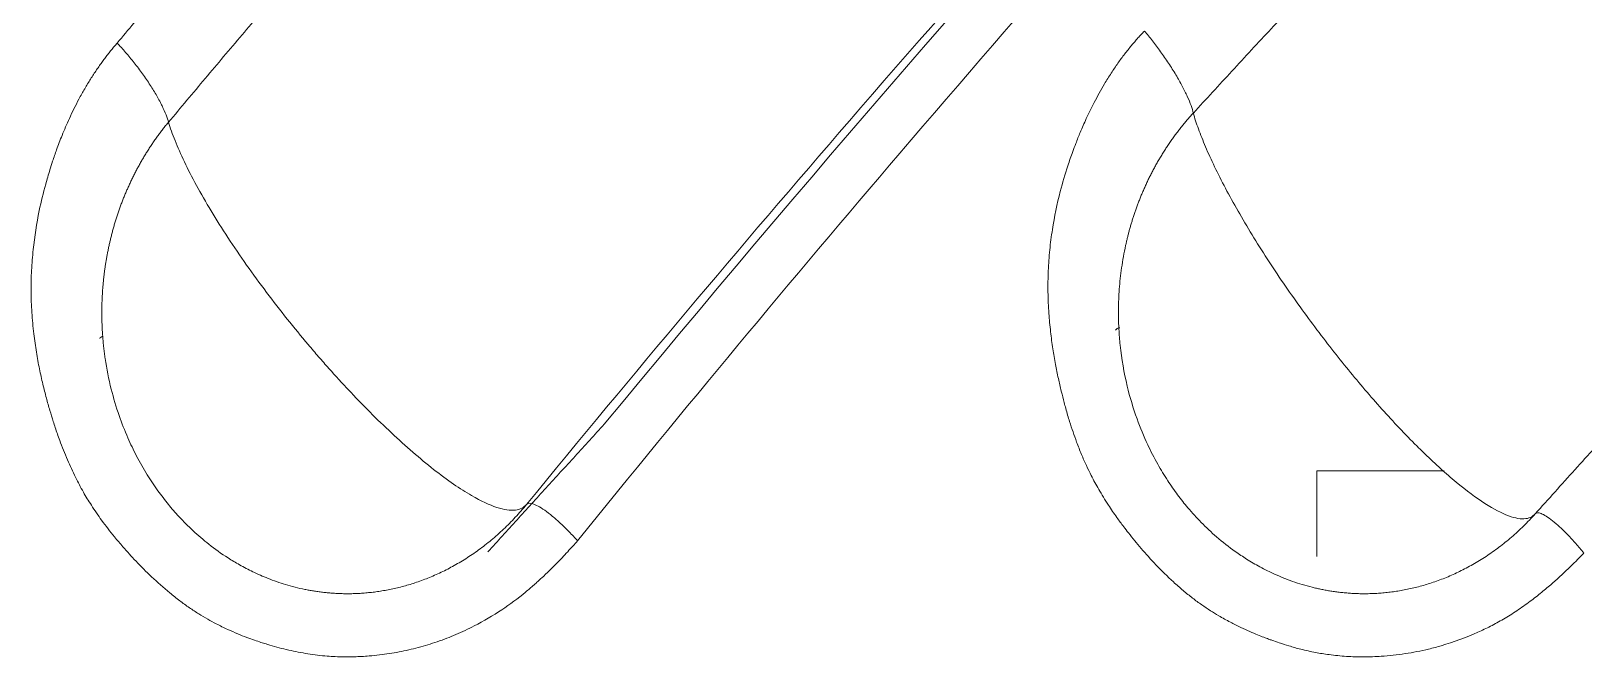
# Model space of a CAD drawing. Extents: x 6534 to 7663, y 0 to 827.
# Drawn here: x 6956.95 to 6961.638, y 643.161 to 645.051 of the extents above; entities that cross this region are included whole.
import ezdxf

# ---------------------------------------------------------------- set-up
doc = ezdxf.new("R2010")
doc.units = 0
doc.header["$LTSCALE"] = 30
doc.header["$MEASUREMENT"] = 0
doc.layers.add('1', color=7, linetype='CONTINUOUS')

msp = doc.modelspace()

# ---------------------------------------------------------------- linework, layer by layer
at = {"layer": '1', "color": 7, "linetype": 'Continuous', "lineweight": 18}
msp.add_line((6960.8314, 643.7231), (6960.8314, 643.4646), dxfattribs=at)
at = {"layer": '1', "color": 7, "linetype": 'Continuous', "lineweight": 13}
msp.add_line((6960.8316, 643.7232), (6961.2159, 643.7232), dxfattribs=at)
at = {"layer": '1', "color": 7, "linetype": 'Continuous', "lineweight": 18}
for points, knots in [([(6957.2102, 645.0143), (6957.227, 645.0345), (6957.2606, 645.0749), (6957.3111, 645.1355), (6957.3618, 645.1961), (6957.4126, 645.2567), (6957.4636, 645.3173), (6957.5148, 645.378), (6957.5662, 645.4386), (6957.6177, 645.4993), (6957.6694, 645.5599), (6957.7213, 645.6206), (6957.7733, 645.6813), (6957.8256, 645.742), (6957.8779, 645.8027), (6957.9305, 645.8634), (6957.9832, 645.9241), (6958.0361, 645.9848), (6958.0891, 646.0455), (6958.1424, 646.1062), (6958.1957, 646.1669), (6958.2493, 646.2276), (6958.303, 646.2883), (6958.3569, 646.349), (6958.411, 646.4097), (6958.4652, 646.4704), (6958.5196, 646.5311), (6958.5742, 646.5918), (6958.6289, 646.6524), (6958.6839, 646.7131), (6958.7389, 646.7738), (6958.7942, 646.8344), (6958.8496, 646.895), (6958.9052, 646.9557), (6958.9609, 647.0163), (6959.0169, 647.0768), (6959.0729, 647.1374), (6959.1292, 647.198), (6959.1856, 647.2585), (6959.2422, 647.319), (6959.299, 647.3795), (6959.3559, 647.44), (6959.413, 647.5004), (6959.4703, 647.5609), (6959.5278, 647.6213), (6959.5854, 647.6817), (6959.6432, 647.742), (6959.8796, 647.9881), (6960.3053, 648.4229), (6960.9329, 649.0418), (6961.5913, 649.668), (6962.24, 650.2619), (6962.881, 650.8276), (6963.5166, 651.369), (6964.1909, 651.922), (6964.8266, 652.4224), (6965.4421, 652.8887), (6966.0556, 653.3373), (6966.7636, 653.8338), (6967.4157, 654.2684), (6967.9692, 654.6215), (6968.3816, 654.8766), (6968.7613, 655.1045), (6969.1081, 655.3069), (6969.4222, 655.4853), (6969.7035, 655.6412), (6969.9521, 655.7759), (6970.2454, 655.9317), (6970.5899, 656.1098), (6970.9918, 656.3097), (6971.3799, 656.4956), (6971.7544, 656.668), (6972.1152, 656.8276), (6972.4623, 656.975), (6972.9195, 657.1615), (6973.4808, 657.3759), (6974.1392, 657.6041), (6974.7673, 657.7997), (6975.2172, 657.9242), (6975.5004, 657.9966), (6975.6274, 658.0281), (6975.7536, 658.0584), (6975.8787, 658.0875), (6976.003, 658.1155), (6976.1263, 658.1423), (6976.2487, 658.1679), (6976.3701, 658.1924), (6976.4906, 658.2158), (6976.6102, 658.238), (6976.7289, 658.2592), (6976.8466, 658.2793), (6976.9634, 658.2983), (6977.0792, 658.3162), (6977.1941, 658.333), (6977.3081, 658.3489), (6977.4212, 658.3637), (6977.5333, 658.3774), (6977.6445, 658.3902), (6977.7548, 658.402), (6977.8278, 658.409), (6977.8642, 658.4126)], [0, 0, 0, 0, 0.002611, 0.005228, 0.007851, 0.01048, 0.013114, 0.015754, 0.018399, 0.02105, 0.023707, 0.02637, 0.029038, 0.031712, 0.034392, 0.037077, 0.039768, 0.042465, 0.045168, 0.047876, 0.05059, 0.05331, 0.056035, 0.058766, 0.061503, 0.064246, 0.066994, 0.069748, 0.072508, 0.075274, 0.078045, 0.080822, 0.083605, 0.086393, 0.089188, 0.091988, 0.094793, 0.097605, 0.100422, 0.103245, 0.106074, 0.108909, 0.111749, 0.114595, 0.117447, 0.120304, 0.123168, 0.126037, 0.155424, 0.186086, 0.218025, 0.251243, 0.279842, 0.310155, 0.342184, 0.375928, 0.400422, 0.429321, 0.462624, 0.500332, 0.521247, 0.540629, 0.558475, 0.574787, 0.589565, 0.602808, 0.614516, 0.62469, 0.644313, 0.663326, 0.68173, 0.699523, 0.716706, 0.733279, 0.749242, 0.782364, 0.814238, 0.844865, 0.874245, 0.88057, 0.886861, 0.893119, 0.899343, 0.905533, 0.91169, 0.917812, 0.923901, 0.929957, 0.935978, 0.941966, 0.947921, 0.953841, 0.959728, 0.965582, 0.971402, 0.977189, 0.982942, 0.988661, 0.994347, 1, 1, 1, 1]), ([(6979.2507, 658.2355), (6978.9202, 658.1723), (6978.2098, 658.0118), (6977.063, 657.6744), (6975.7649, 657.202), (6974.304, 656.5659), (6972.6529, 655.7239), (6970.7992, 654.6321), (6968.8178, 653.2968), (6966.8535, 651.8018), (6965.0462, 650.2759), (6963.4382, 648.7938), (6962.0111, 647.3743), (6960.7382, 646.0181), (6959.6155, 644.7436), (6958.9211, 643.909), (6958.6001, 643.5121)], [0, 0, 0, 0, 0.050726, 0.108024, 0.171323, 0.241594, 0.319907, 0.408153, 0.505311, 0.600582, 0.686578, 0.76283, 0.831712, 0.894071, 0.950513, 1, 1, 1, 1]), ([(6958.4457, 643.6214), (6958.7676, 644.0146), (6959.4636, 644.8411), (6960.5888, 646.1016), (6961.8642, 647.441), (6963.2936, 648.8406), (6964.9035, 650.2998), (6966.7123, 651.7993), (6968.6772, 653.2651), (6970.0858, 654.1946), (6970.8201, 654.6442), (6970.8705, 654.6749)], [0, 0, 0, 0, 0.082614, 0.17684, 0.280942, 0.395934, 0.52323, 0.666792, 0.825838, 0.988034, 1, 1, 1, 1]), ([(6961.4908, 643.593), (6961.5108, 643.6153), (6961.5508, 643.6599), (6961.611, 643.7266), (6961.6712, 643.7932), (6961.7315, 643.8597), (6961.7918, 643.9262), (6961.8522, 643.9925), (6961.9126, 644.0587), (6961.9731, 644.1249), (6962.0337, 644.1909), (6962.0943, 644.2568), (6962.1549, 644.3227), (6962.2156, 644.3884), (6962.2764, 644.454), (6962.3372, 644.5196), (6962.3981, 644.585), (6962.459, 644.6503), (6962.52, 644.7155), (6962.581, 644.7807), (6962.642, 644.8457), (6962.7032, 644.9106), (6962.7643, 644.9754), (6962.8256, 645.0402), (6962.8868, 645.1048), (6962.9482, 645.1693), (6963.0095, 645.2337), (6963.0709, 645.298), (6963.1324, 645.3622), (6963.1939, 645.4263), (6963.2555, 645.4903), (6963.3171, 645.5542), (6963.3787, 645.618), (6963.4404, 645.6816), (6963.5022, 645.7452), (6963.564, 645.8087), (6963.6258, 645.872), (6963.6877, 645.9353), (6963.7496, 645.9984), (6963.8116, 646.0615), (6963.8736, 646.1244), (6963.9357, 646.1872), (6963.9978, 646.2499), (6964.0599, 646.3126), (6964.1221, 646.3751), (6964.1843, 646.4375), (6964.2466, 646.4997), (6964.3089, 646.5619), (6964.3713, 646.624), (6964.4337, 646.6859), (6964.4961, 646.7478), (6964.5586, 646.8095), (6964.6211, 646.8712), (6964.6837, 646.9327), (6964.7462, 646.9941), (6964.8089, 647.0554), (6964.8715, 647.1166), (6964.9343, 647.1776), (6964.997, 647.2386), (6965.0598, 647.2994), (6965.1226, 647.3602), (6965.1854, 647.4208), (6965.2483, 647.4813), (6965.3113, 647.5417), (6965.3742, 647.602), (6965.4372, 647.6622), (6965.5002, 647.7222), (6965.5633, 647.7822), (6965.6264, 647.842), (6965.6895, 647.9017), (6965.7527, 647.9613), (6965.8159, 648.0208), (6965.8791, 648.0802), (6965.9424, 648.1394), (6966.0057, 648.1985), (6966.069, 648.2576), (6966.1324, 648.3165), (6966.1957, 648.3752), (6966.2592, 648.4339), (6966.3226, 648.4925), (6966.3861, 648.5509), (6966.4496, 648.6092), (6966.5131, 648.6674), (6966.5767, 648.7255), (6966.6403, 648.7834), (6966.7039, 648.8412), (6966.7676, 648.899), (6966.8313, 648.9565), (6966.895, 649.014), (6966.9587, 649.0714), (6967.0225, 649.1286), (6967.0863, 649.1857), (6967.1501, 649.2427), (6967.2139, 649.2995), (6967.2778, 649.3563), (6967.3417, 649.4129), (6967.4056, 649.4694), (6967.4696, 649.5257), (6967.5335, 649.582), (6967.5975, 649.6381), (6967.6615, 649.6941), (6967.7256, 649.7499), (6967.7896, 649.8056), (6967.8537, 649.8613), (6967.9178, 649.9167), (6967.982, 649.9721), (6968.0461, 650.0273), (6968.1103, 650.0824), (6968.1745, 650.1374), (6968.2387, 650.1922), (6968.303, 650.2469), (6968.3672, 650.3015), (6968.4315, 650.356), (6968.4958, 650.4103), (6968.5601, 650.4645), (6968.6245, 650.5185), (6968.6888, 650.5725), (6968.7532, 650.6263), (6968.8176, 650.6799), (6968.882, 650.7335), (6968.9464, 650.7869), (6969.0109, 650.8401), (6969.0754, 650.8933), (6969.1398, 650.9463), (6969.2043, 650.9992), (6969.2688, 651.0519), (6969.3334, 651.1045), (6969.3979, 651.1569), (6969.4625, 651.2093), (6969.527, 651.2615), (6969.5916, 651.3135), (6969.6562, 651.3654), (6969.7209, 651.4172), (6969.7855, 651.4689), (6969.8501, 651.5204), (6969.9148, 651.5717), (6969.9794, 651.623), (6970.0441, 651.6741), (6970.1088, 651.725), (6970.1735, 651.7758), (6970.2382, 651.8265), (6970.303, 651.877), (6970.3677, 651.9274), (6970.4324, 651.9777), (6970.4972, 652.0278), (6970.562, 652.0777), (6970.6267, 652.1275), (6970.6915, 652.1772), (6970.7563, 652.2267), (6970.8211, 652.2761), (6970.8859, 652.3254), (6970.9507, 652.3745), (6971.0155, 652.4234), (6971.0803, 652.4722), (6971.1452, 652.5209), (6971.21, 652.5694), (6971.2748, 652.6177), (6971.3397, 652.6659), (6971.4045, 652.714), (6971.4694, 652.7619), (6971.5342, 652.8096), (6971.5991, 652.8572), (6971.7897, 652.9967), (6972.0138, 653.1585), (6972.2159, 653.3022), (6972.2709, 653.3411)], [0, 0, 0, 0, 0.005759, 0.011519, 0.017279, 0.023041, 0.028804, 0.034567, 0.040332, 0.046098, 0.051864, 0.057632, 0.063401, 0.06917, 0.074941, 0.080713, 0.086486, 0.09226, 0.098035, 0.103812, 0.109589, 0.115367, 0.121147, 0.126928, 0.13271, 0.138492, 0.144277, 0.150062, 0.155848, 0.161636, 0.167425, 0.173215, 0.179006, 0.184798, 0.190592, 0.196386, 0.202182, 0.207979, 0.213778, 0.219577, 0.225378, 0.23118, 0.236984, 0.242788, 0.248594, 0.254401, 0.260209, 0.266019, 0.27183, 0.277642, 0.283455, 0.28927, 0.295086, 0.300903, 0.306722, 0.312542, 0.318363, 0.324185, 0.330009, 0.335834, 0.34166, 0.347488, 0.353317, 0.359147, 0.364979, 0.370812, 0.376646, 0.382482, 0.388319, 0.394157, 0.399997, 0.405838, 0.41168, 0.417524, 0.423369, 0.429215, 0.435063, 0.440912, 0.446763, 0.452615, 0.458468, 0.464323, 0.470179, 0.476037, 0.481896, 0.487757, 0.493619, 0.499482, 0.505347, 0.511214, 0.517082, 0.522951, 0.528822, 0.534694, 0.540568, 0.546443, 0.55232, 0.558199, 0.564079, 0.56996, 0.575843, 0.581728, 0.587614, 0.593502, 0.599391, 0.605282, 0.611174, 0.617068, 0.622964, 0.628861, 0.63476, 0.64066, 0.646562, 0.652466, 0.658371, 0.664278, 0.670186, 0.676096, 0.682008, 0.687922, 0.693837, 0.699754, 0.705672, 0.711592, 0.717514, 0.723438, 0.729363, 0.73529, 0.741219, 0.747149, 0.753081, 0.759015, 0.764951, 0.770888, 0.776827, 0.782768, 0.788711, 0.794655, 0.800602, 0.80655, 0.812499, 0.818451, 0.824404, 0.83036, 0.836317, 0.842275, 0.848236, 0.854199, 0.860163, 0.866129, 0.872097, 0.878067, 0.884038, 0.890012, 0.895987, 0.901964, 0.907943, 0.913924, 0.919907, 0.925892, 0.931879, 0.937867, 0.943858, 0.984702, 1, 1, 1, 1]), ([(6958.6806, 643.864), (6959.8912, 645.3299), (6962.6711, 648.3868), (6965.6972, 650.9503), (6967.4091, 652.209), (6967.4761, 652.258)], [0, 0, 0, 0, 0.433697, 0.977842, 1, 1, 1, 1]), ([(6960.3113, 645.0506), (6960.3081, 645.0472), (6960.3015, 645.0404), (6960.2917, 645.0297), (6960.2818, 645.0184), (6960.2718, 645.0066), (6960.2618, 644.9943), (6960.2516, 644.9813), (6960.2414, 644.9678), (6960.2312, 644.9537), (6960.221, 644.939), (6960.2108, 644.9237), (6960.2007, 644.9077), (6960.183, 644.8786), (6960.1606, 644.8383), (6960.1366, 644.7892), (6960.1185, 644.7477), (6960.1052, 644.7144), (6960.0928, 644.6809), (6960.0759, 644.633), (6960.0531, 644.5552), (6960.0353, 644.47), (6960.0249, 644.3897), (6960.0204, 644.3267), (6960.0195, 644.2628), (6960.0222, 644.2013), (6960.0276, 644.1441), (6960.0344, 644.0928), (6960.0424, 644.0459), (6960.051, 644.0032), (6960.0599, 643.9648), (6960.0676, 643.9348), (6960.0758, 643.9041), (6960.0875, 643.8641), (6960.1034, 643.8177), (6960.1207, 643.7735), (6960.1355, 643.7399), (6960.1526, 643.7046), (6960.1742, 643.6647), (6960.2003, 643.6225), (6960.2259, 643.5851), (6960.2464, 643.5572), (6960.2705, 643.5261), (6960.3023, 643.4872), (6960.3472, 643.4375), (6960.39, 643.3953), (6960.4273, 643.3623), (6960.4559, 643.3393), (6960.4834, 643.319), (6960.5097, 643.3013), (6960.5386, 643.2837), (6960.5692, 643.2667), (6960.6008, 643.2509), (6960.6282, 643.2383), (6960.6514, 643.2285), (6960.6703, 643.2211), (6960.6846, 643.2158), (6960.7001, 643.2102), (6960.7205, 643.2031), (6960.7495, 643.1939), (6960.786, 643.1838), (6960.8264, 643.1747), (6960.8724, 643.1673), (6960.9211, 643.1625), (6960.9738, 643.1608), (6961.033, 643.1631), (6961.0984, 643.1705), (6961.1589, 643.182), (6961.2329, 643.2018), (6961.2955, 643.2248), (6961.3569, 643.2541), (6961.396, 643.2757), (6961.4362, 643.3008), (6961.4746, 643.328), (6961.51, 643.3558), (6961.5412, 643.3821), (6961.5694, 643.4074), (6961.5947, 643.4314), (6961.6174, 643.4538), (6961.6315, 643.4683), (6961.6382, 643.4751)], [0, 0, 0, 0, 0.004378, 0.00891, 0.013599, 0.018444, 0.023447, 0.028609, 0.033929, 0.03941, 0.045051, 0.050853, 0.056816, 0.062942, 0.083163, 0.100509, 0.114909, 0.126311, 0.134677, 0.148987, 0.174713, 0.212082, 0.231911, 0.252009, 0.272342, 0.292874, 0.310584, 0.326964, 0.34202, 0.355761, 0.368198, 0.379344, 0.385059, 0.398192, 0.418661, 0.431262, 0.442758, 0.453156, 0.467908, 0.485245, 0.499374, 0.510048, 0.517334, 0.535916, 0.556558, 0.579194, 0.591166, 0.602355, 0.612773, 0.622435, 0.631354, 0.643616, 0.654299, 0.663434, 0.671048, 0.677159, 0.681783, 0.684929, 0.692095, 0.701291, 0.712502, 0.726326, 0.73869, 0.754554, 0.770389, 0.786218, 0.807946, 0.829777, 0.841682, 0.877255, 0.889952, 0.903488, 0.917886, 0.933171, 0.946546, 0.95905, 0.970667, 0.981375, 0.991158, 1, 1, 1, 1]), ([(6957.2102, 645.0143), (6957.2073, 645.0109), (6957.2013, 645.0041), (6957.1925, 644.9935), (6957.1836, 644.9824), (6957.1747, 644.9708), (6957.1657, 644.9588), (6957.1567, 644.9463), (6957.1477, 644.9333), (6957.1387, 644.9198), (6957.1297, 644.9058), (6957.1207, 644.8913), (6957.1119, 644.8763), (6957.103, 644.8607), (6957.087, 644.8311), (6957.0665, 644.7896), (6957.0445, 644.7386), (6957.0281, 644.6954), (6957.0162, 644.6607), (6957.0052, 644.626), (6956.9905, 644.5767), (6956.9712, 644.4968), (6956.9575, 644.4098), (6956.951, 644.3282), (6956.9497, 644.2647), (6956.9519, 644.2006), (6956.9576, 644.1394), (6956.9657, 644.0827), (6956.975, 644.032), (6956.9852, 643.9859), (6956.9958, 643.9441), (6957.0064, 643.9067), (6957.0155, 643.8771), (6957.0252, 643.8469), (6957.0387, 643.8081), (6957.0587, 643.7578), (6957.0827, 643.7058), (6957.107, 643.6601), (6957.1333, 643.6168), (6957.1645, 643.5713), (6957.1967, 643.5298), (6957.2315, 643.4888), (6957.2682, 643.4482), (6957.3151, 643.4014), (6957.3595, 643.3619), (6957.3981, 643.3312), (6957.4273, 643.3102), (6957.4555, 643.2916), (6957.4826, 643.2754), (6957.5118, 643.2597), (6957.5422, 643.245), (6957.573, 643.2315), (6957.6001, 643.2207), (6957.6234, 643.2122), (6957.6428, 643.2057), (6957.6581, 643.2009), (6957.6764, 643.1953), (6957.6992, 643.1889), (6957.7279, 643.1819), (6957.7567, 643.1758), (6957.7857, 643.1707), (6957.8149, 643.1667), (6957.8424, 643.1637), (6957.8794, 643.1616), (6957.9217, 643.1613), (6957.9663, 643.1638), (6958.0115, 643.1682), (6958.0613, 643.1759), (6958.1195, 643.1892), (6958.1769, 643.2068), (6958.2333, 643.2286), (6958.2991, 643.2594), (6958.3703, 643.3011), (6958.429, 643.3449), (6958.4682, 643.3785), (6958.492, 643.3999), (6958.5139, 643.4208), (6958.5341, 643.4409), (6958.5527, 643.4602), (6958.5698, 643.4785), (6958.5854, 643.4956), (6958.5953, 643.5067), (6958.6001, 643.5121)], [0, 0, 0, 0, 0.004196, 0.008522, 0.012978, 0.017565, 0.022283, 0.027134, 0.032118, 0.037234, 0.042484, 0.047868, 0.053386, 0.059038, 0.064825, 0.085383, 0.103044, 0.11774, 0.129423, 0.138059, 0.152477, 0.178563, 0.216507, 0.236495, 0.256687, 0.27705, 0.297546, 0.315174, 0.331441, 0.346355, 0.359929, 0.372177, 0.383114, 0.389124, 0.402051, 0.421808, 0.440023, 0.455706, 0.470235, 0.487253, 0.506965, 0.51887, 0.537057, 0.557445, 0.579964, 0.591629, 0.602595, 0.612873, 0.622476, 0.631417, 0.642986, 0.653168, 0.66199, 0.669472, 0.67563, 0.680475, 0.684016, 0.69295, 0.701855, 0.710735, 0.719593, 0.728434, 0.737261, 0.744603, 0.761858, 0.775361, 0.784929, 0.802814, 0.820787, 0.838877, 0.85711, 0.875511, 0.904834, 0.932147, 0.942455, 0.952258, 0.961548, 0.970315, 0.978552, 0.986249, 0.993401, 1, 1, 1, 1]), ([(6960.2343, 644.1506), (6960.2352, 644.1345), (6960.2397, 644.077), (6960.2554, 643.9857), (6960.2854, 643.8855), (6960.3176, 643.8073), (6960.3495, 643.7453), (6960.38, 643.6948), (6960.4106, 643.651), (6960.4442, 643.6088), (6960.483, 643.566), (6960.5305, 643.5214), (6960.5769, 643.485), (6960.621, 643.4555), (6960.6609, 643.4322), (6960.707, 643.4093), (6960.7597, 643.3881), (6960.8019, 643.3754), (6960.8305, 643.3686), (6960.8434, 643.3658), (6960.8568, 643.3631), (6960.8706, 643.3607), (6960.8848, 643.3585), (6960.8994, 643.3566), (6960.9145, 643.355), (6960.9299, 643.3538), (6960.9458, 643.3528), (6960.9621, 643.3523), (6960.9788, 643.3522), (6960.9958, 643.3525), (6961.0132, 643.3533), (6961.031, 643.3546), (6961.0491, 643.3565), (6961.0675, 643.3589), (6961.0862, 643.3619), (6961.1052, 643.3655), (6961.1244, 643.3697), (6961.1438, 643.3747), (6961.1634, 643.3803), (6961.1832, 643.3866), (6961.2031, 643.3937), (6961.223, 643.4015), (6961.2431, 643.4101), (6961.2631, 643.4195), (6961.2832, 643.4296), (6961.3032, 643.4406), (6961.323, 643.4523), (6961.3428, 643.4649), (6961.3623, 643.4782), (6961.3817, 643.4924), (6961.4008, 643.5073), (6961.4195, 643.523), (6961.438, 643.5394), (6961.456, 643.5566), (6961.4737, 643.5744), (6961.4851, 643.5868), (6961.4908, 643.593)], [0, 0, 0, 0, 0.028004, 0.100081, 0.159798, 0.207874, 0.245495, 0.278571, 0.308244, 0.336237, 0.369866, 0.405546, 0.445562, 0.468387, 0.493969, 0.522405, 0.553748, 0.588018, 0.595082, 0.602354, 0.609833, 0.617522, 0.625419, 0.633524, 0.641839, 0.650363, 0.659096, 0.668038, 0.67719, 0.686551, 0.696121, 0.7059, 0.715888, 0.726085, 0.73649, 0.747104, 0.757925, 0.768954, 0.780188, 0.791626, 0.803266, 0.815109, 0.827151, 0.83939, 0.851824, 0.864447, 0.877256, 0.890248, 0.903418, 0.91676, 0.930266, 0.943928, 0.957741, 0.971697, 0.985786, 1, 1, 1, 1]), ([(6957.1667, 644.1245), (6957.1668, 644.1232), (6957.1671, 644.1189), (6957.1678, 644.1118), (6957.1686, 644.1032), (6957.1695, 644.0948), (6957.1705, 644.0864), (6957.1715, 644.0783), (6957.1726, 644.0702), (6957.1778, 644.0338), (6957.1899, 643.973), (6957.2138, 643.8931), (6957.2402, 643.8259), (6957.2686, 643.7664), (6957.2991, 643.7129), (6957.3315, 643.6643), (6957.3636, 643.6223), (6957.3987, 643.5819), (6957.4391, 643.5412), (6957.4882, 643.4991), (6957.5357, 643.4653), (6957.5805, 643.4384), (6957.6207, 643.4173), (6957.6669, 643.3971), (6957.7193, 643.3788), (6957.7612, 643.3682), (6957.7896, 643.3627), (6957.8027, 643.3605), (6957.8162, 643.3584), (6957.8301, 643.3566), (6957.8444, 643.3551), (6957.8592, 643.3539), (6957.8743, 643.3529), (6957.8899, 643.3524), (6957.9059, 643.3522), (6957.9223, 643.3524), (6957.9391, 643.353), (6957.9562, 643.3542), (6957.9737, 643.3558), (6957.9915, 643.3579), (6958.0097, 643.3606), (6958.0281, 643.3639), (6958.0468, 643.3678), (6958.0658, 643.3724), (6958.085, 643.3776), (6958.1044, 643.3835), (6958.1239, 643.3901), (6958.1436, 643.3975), (6958.1634, 643.4056), (6958.1832, 643.4145), (6958.2031, 643.4241), (6958.223, 643.4346), (6958.2428, 643.4458), (6958.2625, 643.4579), (6958.2821, 643.4707), (6958.3015, 643.4844), (6958.3207, 643.4989), (6958.3397, 643.5141), (6958.3583, 643.5302), (6958.3767, 643.547), (6958.3946, 643.5645), (6958.4121, 643.5828), (6958.4292, 643.6017), (6958.4402, 643.6148), (6958.4457, 643.6214)], [0, 0, 0, 0, 0.002307, 0.007372, 0.012359, 0.017268, 0.022099, 0.026852, 0.031526, 0.036122, 0.090367, 0.13782, 0.178705, 0.213426, 0.250303, 0.282768, 0.311933, 0.339416, 0.37258, 0.407684, 0.446991, 0.469271, 0.49418, 0.521818, 0.552245, 0.585499, 0.592522, 0.599756, 0.607201, 0.614859, 0.62273, 0.630814, 0.639111, 0.647623, 0.656348, 0.665289, 0.674445, 0.683816, 0.693403, 0.703206, 0.713225, 0.723459, 0.73391, 0.744577, 0.755459, 0.766556, 0.777866, 0.789389, 0.801122, 0.813065, 0.825215, 0.83757, 0.850126, 0.862879, 0.875825, 0.888959, 0.902277, 0.915771, 0.929435, 0.943259, 0.957237, 0.971359, 0.985618, 1, 1, 1, 1]), ([(6961.4908, 643.593), (6961.4829, 643.5841), (6961.4605, 643.5738), (6961.4059, 643.5855), (6961.3316, 643.6266), (6961.2429, 643.6948), (6961.1779, 643.7545), (6961.1455, 643.7863)], [0, 0, 0, 0, 0.200734, 0.401898, 0.603062, 0.804226, 1, 1, 1, 1])]:
    msp.add_open_spline(points, degree=3, knots=knots, dxfattribs=at)
at = {"layer": '1', "color": 7, "linetype": 'Continuous', "lineweight": 13}
for points, knots in [([(6978.0182, 658.1923), (6977.9999, 658.1903), (6977.9619, 658.1863), (6977.9028, 658.1797), (6977.8395, 658.1724), (6977.7721, 658.1643), (6977.7005, 658.1553), (6977.6246, 658.1454), (6977.5446, 658.1346), (6977.4603, 658.1226), (6977.3718, 658.1096), (6977.279, 658.0953), (6977.1819, 658.0797), (6977.0804, 658.0628), (6976.9747, 658.0444), (6976.8646, 658.0245), (6976.7501, 658.003), (6976.6312, 657.9797), (6976.5079, 657.9547), (6976.3801, 657.9277), (6976.2479, 657.8987), (6976.1112, 657.8676), (6975.9701, 657.8342), (6975.8243, 657.7986), (6975.6741, 657.7605), (6975.2651, 657.6531), (6974.6585, 657.4751), (6973.916, 657.2232), (6973.3654, 657.018), (6972.8004, 656.7943), (6972.1594, 656.5223), (6971.38, 656.162), (6970.6129, 655.7794), (6969.8589, 655.3767), (6969.1186, 654.956), (6968.3928, 654.5194), (6967.4729, 653.9365), (6966.3537, 653.1765), (6965.3768, 652.4541), (6964.7052, 651.9327), (6964.2975, 651.6096), (6963.7729, 651.1824), (6963.1323, 650.6429), (6962.419, 650.0179), (6961.6948, 649.3561), (6961.0198, 648.7142), (6960.4118, 648.1149), (6959.9916, 647.687), (6959.7353, 647.4211), (6959.6206, 647.3013), (6959.506, 647.1809), (6959.3917, 647.0599), (6959.2775, 646.9382), (6959.1634, 646.816), (6959.0496, 646.6931), (6958.9359, 646.5696), (6958.8224, 646.4455), (6958.7091, 646.3208), (6958.596, 646.1954), (6958.4831, 646.0694), (6958.3704, 645.9428), (6958.2578, 645.8156), (6958.1455, 645.6878), (6958.0334, 645.5593), (6957.9215, 645.4302), (6957.8097, 645.3005), (6957.6982, 645.1702), (6957.587, 645.0392), (6957.4759, 644.9077), (6957.4021, 644.8195), (6957.3651, 644.7754)], [0, 0, 0, 0, 0.002842, 0.005894, 0.009156, 0.012628, 0.01631, 0.020202, 0.024303, 0.028613, 0.033133, 0.037862, 0.0428, 0.047948, 0.053304, 0.05887, 0.064644, 0.070628, 0.07682, 0.083221, 0.08983, 0.096648, 0.103675, 0.11091, 0.118354, 0.126006, 0.171549, 0.207585, 0.234131, 0.251196, 0.288995, 0.326046, 0.362357, 0.397935, 0.432783, 0.466906, 0.500307, 0.562445, 0.624695, 0.638414, 0.657717, 0.682618, 0.713133, 0.749289, 0.78508, 0.817854, 0.847598, 0.874301, 0.87999, 0.88568, 0.891373, 0.897068, 0.902766, 0.908465, 0.914166, 0.91987, 0.925576, 0.931285, 0.936996, 0.942709, 0.948426, 0.954144, 0.959866, 0.96559, 0.971318, 0.977048, 0.982781, 0.988517, 0.994257, 1, 1, 1, 1]), ([(6978.0184, 657.5553), (6978.0006, 657.5494), (6977.9648, 657.5376), (6977.9111, 657.5197), (6977.8572, 657.5015), (6977.803, 657.483), (6977.7487, 657.4643), (6977.6942, 657.4454), (6977.6395, 657.4262), (6977.5846, 657.4067), (6977.5295, 657.3871), (6977.4742, 657.3671), (6977.4187, 657.3469), (6977.363, 657.3265), (6977.3071, 657.3058), (6977.2511, 657.2849), (6977.1948, 657.2637), (6977.1383, 657.2423), (6977.0817, 657.2205), (6977.0248, 657.1986), (6976.9678, 657.1764), (6976.9105, 657.1539), (6976.8531, 657.1312), (6976.7955, 657.1082), (6976.7377, 657.0849), (6976.6796, 657.0614), (6976.6214, 657.0376), (6976.563, 657.0136), (6976.5044, 656.9893), (6976.4456, 656.9647), (6976.3866, 656.9398), (6976.3275, 656.9147), (6976.2681, 656.8893), (6976.2085, 656.8637), (6976.1488, 656.8378), (6976.0888, 656.8116), (6976.0287, 656.7851), (6975.9683, 656.7584), (6975.9078, 656.7314), (6975.8471, 656.7041), (6975.7862, 656.6766), (6975.7251, 656.6487), (6975.6638, 656.6206), (6975.6023, 656.5922), (6975.5406, 656.5636), (6975.4787, 656.5346), (6975.4166, 656.5054), (6975.3544, 656.4759), (6975.2919, 656.4461), (6975.2293, 656.4161), (6975.1664, 656.3857), (6975.1034, 656.3551), (6975.0402, 656.3242), (6974.9768, 656.293), (6974.9132, 656.2615), (6974.8494, 656.2297), (6974.7855, 656.1976), (6974.7213, 656.1653), (6974.657, 656.1327), (6974.5924, 656.0997), (6974.5277, 656.0665), (6974.4628, 656.033), (6974.3977, 655.9992), (6974.3324, 655.9651), (6974.2669, 655.9307), (6974.2013, 655.896), (6974.1354, 655.8611), (6974.0694, 655.8258), (6974.0032, 655.7902), (6973.9368, 655.7544), (6973.8702, 655.7182), (6973.8034, 655.6818), (6973.7365, 655.645), (6973.6693, 655.608), (6973.602, 655.5706), (6973.5345, 655.533), (6973.4668, 655.495), (6973.399, 655.4568), (6973.3309, 655.4182), (6973.2627, 655.3793), (6973.1943, 655.3402), (6973.1257, 655.3007), (6973.0569, 655.2609), (6972.9879, 655.2208), (6972.9188, 655.1804), (6972.8495, 655.1397), (6972.78, 655.0987), (6972.7103, 655.0574), (6972.6404, 655.0158), (6972.5704, 654.9738), (6972.5001, 654.9316), (6972.4297, 654.889), (6972.3592, 654.8461), (6972.2884, 654.8029), (6972.2175, 654.7593), (6972.1464, 654.7155), (6972.0751, 654.6713), (6972.0036, 654.6268), (6971.9319, 654.582), (6971.8601, 654.5369), (6971.7881, 654.4915), (6971.7159, 654.4457), (6971.6436, 654.3996), (6971.5711, 654.3532), (6971.4984, 654.3064), (6971.4255, 654.2593), (6971.3524, 654.2119), (6971.2792, 654.1642), (6971.2058, 654.1161), (6971.1322, 654.0677), (6971.0585, 654.019), (6970.9846, 653.97), (6970.9105, 653.9206), (6970.8362, 653.8708), (6970.7618, 653.8208), (6970.6872, 653.7704), (6970.6124, 653.7197), (6970.5375, 653.6686), (6970.4624, 653.6172), (6970.3871, 653.5655), (6970.3117, 653.5134), (6970.236, 653.461), (6970.1603, 653.4082), (6970.0843, 653.3551), (6970.0082, 653.3017), (6969.9319, 653.2479), (6969.8555, 653.1938), (6969.7789, 653.1393), (6969.7021, 653.0845), (6969.6251, 653.0293), (6969.548, 652.9738), (6969.4708, 652.9179), (6969.3933, 652.8617), (6969.1557, 652.6885), (6968.7576, 652.3935), (6968.1987, 651.9674), (6967.6393, 651.529), (6967.1366, 651.124), (6966.653, 650.7258), (6966.151, 650.3041), (6965.5368, 649.775), (6965.0351, 649.3297), (6964.6831, 649.0112), (6964.5182, 648.8608), (6964.3549, 648.7109), (6964.1933, 648.5614), (6964.0333, 648.4125), (6963.875, 648.2641), (6963.7183, 648.1162), (6963.5633, 647.969), (6963.41, 647.8223), (6963.2583, 647.6763), (6963.1083, 647.531), (6962.96, 647.3863), (6962.8133, 647.2424), (6962.6684, 647.0992), (6962.5251, 646.9568), (6962.3834, 646.8152), (6962.2435, 646.6744), (6962.1052, 646.5345), (6961.9686, 646.3955), (6961.8337, 646.2573), (6961.7004, 646.1201), (6961.5688, 645.9838), (6961.4389, 645.8485), (6961.3106, 645.7142), (6961.184, 645.5809), (6961.0591, 645.4486), (6960.9359, 645.3174), (6960.8143, 645.1873), (6960.6943, 645.0583), (6960.5761, 644.9304), (6960.4978, 644.8453), (6960.459, 644.803)], [0, 0, 0, 0, 0.003279, 0.006565, 0.00986, 0.013162, 0.016472, 0.019789, 0.023115, 0.026448, 0.029789, 0.033138, 0.036494, 0.039859, 0.043231, 0.046611, 0.049999, 0.053395, 0.056799, 0.06021, 0.06363, 0.067057, 0.070492, 0.073935, 0.077386, 0.080844, 0.084311, 0.087785, 0.091267, 0.094758, 0.098256, 0.101762, 0.105276, 0.108797, 0.112327, 0.115865, 0.11941, 0.122964, 0.126525, 0.130094, 0.133671, 0.137257, 0.14085, 0.144451, 0.14806, 0.151677, 0.155301, 0.158934, 0.162575, 0.166224, 0.16988, 0.173545, 0.177217, 0.180898, 0.184586, 0.188283, 0.191987, 0.195699, 0.19942, 0.203148, 0.206884, 0.210628, 0.21438, 0.21814, 0.221908, 0.225684, 0.229468, 0.23326, 0.23706, 0.240868, 0.244683, 0.248507, 0.252339, 0.256178, 0.260026, 0.263881, 0.267745, 0.271616, 0.275496, 0.279383, 0.283278, 0.287182, 0.291093, 0.295012, 0.29894, 0.302875, 0.306818, 0.31077, 0.314729, 0.318696, 0.322672, 0.326655, 0.330647, 0.334646, 0.338654, 0.34267, 0.346693, 0.350725, 0.354765, 0.358813, 0.362869, 0.366934, 0.371006, 0.375086, 0.379175, 0.383272, 0.387377, 0.391489, 0.395611, 0.39974, 0.403877, 0.408023, 0.412177, 0.416338, 0.420508, 0.424687, 0.428873, 0.433068, 0.43727, 0.441481, 0.445701, 0.449928, 0.454164, 0.458408, 0.46266, 0.46692, 0.471188, 0.475465, 0.47975, 0.484043, 0.488345, 0.492655, 0.496973, 0.501299, 0.532404, 0.56352, 0.594651, 0.625797, 0.647486, 0.675457, 0.709723, 0.750302, 0.759636, 0.768886, 0.77805, 0.787129, 0.796122, 0.805031, 0.813855, 0.822593, 0.831246, 0.839814, 0.848296, 0.856693, 0.865005, 0.873232, 0.881373, 0.889429, 0.897399, 0.905284, 0.913083, 0.920797, 0.928425, 0.935968, 0.943425, 0.950797, 0.958083, 0.965284, 0.972398, 0.979427, 0.986371, 0.993228, 1, 1, 1, 1]), ([(6960.3113, 645.0506), (6960.3192, 645.0414), (6960.3274, 645.0315), (6960.3438, 645.0106), (6960.3521, 644.9996), (6960.3684, 644.977), (6960.3764, 644.9654), (6960.3919, 644.9419), (6960.3993, 644.9301), (6960.4132, 644.9069), (6960.4196, 644.8955), (6960.4312, 644.8736), (6960.4363, 644.8631), (6960.4497, 644.8335), (6960.4557, 644.8166), (6960.459, 644.803)], [0, 0, 0, 0, 0.125, 0.125, 0.25, 0.25, 0.375, 0.375, 0.5, 0.5, 0.625, 0.625, 0.75, 0.75, 1, 1, 1, 1]), ([(6957.2102, 645.0143), (6957.2185, 645.0055), (6957.227, 644.9961), (6957.2442, 644.9761), (6957.2529, 644.9656), (6957.27, 644.9439), (6957.2785, 644.9327), (6957.2947, 644.9102), (6957.3025, 644.8988), (6957.317, 644.8764), (6957.3237, 644.8654), (6957.3359, 644.8442), (6957.3413, 644.834), (6957.3553, 644.8053), (6957.3616, 644.7887), (6957.3651, 644.7754)], [0, 0, 0, 0, 0.125, 0.125, 0.25, 0.25, 0.375, 0.375, 0.5, 0.5, 0.625, 0.625, 0.75, 0.75, 1, 1, 1, 1]), ([(6960.4587, 644.8032), (6960.4555, 644.7996), (6960.4491, 644.7925), (6960.4397, 644.7817), (6960.4305, 644.7707), (6960.4216, 644.7596), (6960.4128, 644.7484), (6960.4043, 644.7371), (6960.396, 644.7257), (6960.388, 644.7142), (6960.3802, 644.7026), (6960.3726, 644.6909), (6960.3652, 644.6792), (6960.3581, 644.6675), (6960.3512, 644.6557), (6960.3445, 644.6438), (6960.3381, 644.632), (6960.3319, 644.6201), (6960.3259, 644.6082), (6960.3202, 644.5964), (6960.3147, 644.5845), (6960.3094, 644.5727), (6960.3043, 644.5609), (6960.2995, 644.5491), (6960.2948, 644.5374), (6960.2904, 644.5258), (6960.2862, 644.5142), (6960.2821, 644.5027), (6960.2783, 644.4912), (6960.2747, 644.4799), (6960.2713, 644.4686), (6960.268, 644.4575), (6960.265, 644.4464), (6960.2621, 644.4355), (6960.2594, 644.4246), (6960.2569, 644.4139), (6960.2503, 644.3845), (6960.2418, 644.3371), (6960.2349, 644.2728), (6960.2324, 644.2121), (6960.2332, 644.1718), (6960.2342, 644.1518), (6960.2343, 644.1506)], [0, 0, 0, 0, 0.01996, 0.039902, 0.059816, 0.079697, 0.099535, 0.119324, 0.139056, 0.158724, 0.178323, 0.197846, 0.217282, 0.236625, 0.255867, 0.274998, 0.294013, 0.312904, 0.331664, 0.350287, 0.368766, 0.387096, 0.405268, 0.423277, 0.441114, 0.458775, 0.476253, 0.493543, 0.510638, 0.527534, 0.544226, 0.56071, 0.576981, 0.593035, 0.608867, 0.624473, 0.639848, 0.737035, 0.828909, 0.914958, 0.994823, 1, 1, 1, 1]), ([(6961.14, 643.7918), (6961.105, 643.8264), (6961.0696, 643.8637), (6961.0174, 643.9215), (6961.0002, 643.9411), (6960.9666, 643.9802), (6960.9501, 643.9999), (6960.9169, 644.0402), (6960.9003, 644.0609), (6960.8664, 644.1039), (6960.8493, 644.1261), (6960.798, 644.1942), (6960.7639, 644.2417), (6960.6977, 644.3384), (6960.6658, 644.3876), (6960.6068, 644.4841), (6960.5797, 644.5314), (6960.5325, 644.6208), (6960.5122, 644.6629), (6960.4878, 644.7201), (6960.4806, 644.7383), (6960.4682, 644.7724), (6960.463, 644.7883), (6960.4587, 644.8032)], [0, 0, 0, 0, 0.125, 0.125, 0.1875, 0.1875, 0.25, 0.25, 0.3125, 0.3125, 0.375, 0.375, 0.5, 0.5, 0.625, 0.625, 0.75, 0.75, 0.875, 0.875, 0.9375, 0.9375, 1, 1, 1, 1]), ([(6957.365, 644.7755), (6957.3621, 644.772), (6957.3564, 644.7651), (6957.348, 644.7545), (6957.3398, 644.7438), (6957.3318, 644.7329), (6957.324, 644.722), (6957.3163, 644.7109), (6957.3089, 644.6997), (6957.3016, 644.6884), (6957.2945, 644.6769), (6957.2876, 644.6654), (6957.2809, 644.6538), (6957.2744, 644.6422), (6957.2681, 644.6304), (6957.262, 644.6186), (6957.2561, 644.6068), (6957.2504, 644.5949), (6957.2449, 644.5829), (6957.2396, 644.5709), (6957.2345, 644.5589), (6957.2296, 644.5468), (6957.2249, 644.5348), (6957.2203, 644.5227), (6957.216, 644.5107), (6957.2119, 644.4986), (6957.2079, 644.4865), (6957.2042, 644.4745), (6957.2006, 644.4625), (6957.1972, 644.4505), (6957.1941, 644.4386), (6957.191, 644.4267), (6957.1882, 644.4149), (6957.1855, 644.4031), (6957.183, 644.3913), (6957.1807, 644.3797), (6957.1786, 644.3681), (6957.1766, 644.3565), (6957.1747, 644.3451), (6957.1731, 644.3337), (6957.1715, 644.3225), (6957.1702, 644.3113), (6957.1689, 644.3002), (6957.1678, 644.2892), (6957.1669, 644.2783), (6957.166, 644.2676), (6957.1653, 644.2569), (6957.1648, 644.2463), (6957.1643, 644.2359), (6957.164, 644.2256), (6957.1638, 644.2154), (6957.1637, 644.2053), (6957.1637, 644.1954), (6957.1638, 644.1856), (6957.164, 644.1759), (6957.1643, 644.1663), (6957.1647, 644.1569), (6957.1651, 644.1476), (6957.1657, 644.1385), (6957.1662, 644.1308), (6957.1666, 644.1262), (6957.1667, 644.1245)], [0, 0, 0, 0, 0.019061, 0.038149, 0.057257, 0.07638, 0.095513, 0.11465, 0.133787, 0.152918, 0.172039, 0.191146, 0.210233, 0.229293, 0.24832, 0.267309, 0.286254, 0.305149, 0.323988, 0.342768, 0.361482, 0.380127, 0.398696, 0.417185, 0.435588, 0.453898, 0.472111, 0.490222, 0.508226, 0.526119, 0.543895, 0.561551, 0.579083, 0.596487, 0.613759, 0.630893, 0.647886, 0.664735, 0.681435, 0.697982, 0.714374, 0.730608, 0.746679, 0.762586, 0.778326, 0.793896, 0.809295, 0.824518, 0.839566, 0.854435, 0.869123, 0.883628, 0.89795, 0.912086, 0.926036, 0.939797, 0.953369, 0.96675, 0.97994, 0.992938, 1, 1, 1, 1]), ([(6958.2255, 643.6832), (6958.2062, 643.6965), (6958.1861, 643.7114), (6958.1449, 643.7437), (6958.1238, 643.7611), (6958.0597, 643.8166), (6958.0161, 643.8576), (6957.9627, 643.9111), (6957.9521, 643.9219), (6957.9311, 643.9436), (6957.9207, 643.9545), (6957.8898, 643.9873), (6957.8695, 644.0094), (6957.8388, 644.0439), (6957.8285, 644.0557), (6957.8077, 644.0797), (6957.7972, 644.0919), (6957.7656, 644.1293), (6957.7445, 644.155), (6957.7025, 644.2077), (6957.6816, 644.2346), (6957.6405, 644.2892), (6957.6204, 644.3168), (6957.5619, 644.3998), (6957.5255, 644.4551), (6957.4619, 644.5606), (6957.4346, 644.6107), (6957.4022, 644.6784), (6957.3928, 644.6998), (6957.3767, 644.7398), (6957.3702, 644.7584), (6957.365, 644.7755)], [0, 0, 0, 0, 0.0625, 0.0625, 0.125, 0.125, 0.25, 0.25, 0.28125, 0.28125, 0.3125, 0.3125, 0.375, 0.375, 0.40625, 0.40625, 0.4375, 0.4375, 0.5, 0.5, 0.5625, 0.5625, 0.625, 0.625, 0.75, 0.75, 0.875, 0.875, 0.9375, 0.9375, 1, 1, 1, 1]), ([(6958.4457, 643.6214), (6958.4378, 643.6123), (6958.4151, 643.6006), (6958.3595, 643.6081), (6958.2927, 643.6393), (6958.2445, 643.6701), (6958.2255, 643.6832)], [0, 0, 0, 0, 0.268599, 0.549112, 0.829625, 1, 1, 1, 1]), ([(6958.4457, 643.6214), (6958.4491, 643.6254), (6958.4554, 643.6264), (6958.4693, 643.6223), (6958.4747, 643.6199), (6958.4868, 643.6134), (6958.4935, 643.6091), (6958.508, 643.5989), (6958.5157, 643.5929), (6958.5319, 643.5794), (6958.5403, 643.572), (6958.5574, 643.5561), (6958.5661, 643.5476), (6958.5833, 643.5302), (6958.5918, 643.5211), (6958.6001, 643.5121)], [0, 0, 0, 0, 0.25, 0.25, 0.375, 0.375, 0.5, 0.5, 0.625, 0.625, 0.75, 0.75, 0.875, 0.875, 1, 1, 1, 1]), ([(6961.6382, 643.4751), (6961.6303, 643.4847), (6961.6221, 643.4942), (6961.6057, 643.5126), (6961.5974, 643.5215), (6961.5811, 643.5384), (6961.573, 643.5463), (6961.5576, 643.5606), (6961.5501, 643.5671), (6961.5363, 643.5781), (6961.5299, 643.5827), (6961.5184, 643.5899), (6961.5132, 643.5926), (6961.5, 643.5975), (6961.494, 643.5968), (6961.4907, 643.593)], [0, 0, 0, 0, 0.125, 0.125, 0.25, 0.25, 0.375, 0.375, 0.5, 0.5, 0.625, 0.625, 0.75, 0.75, 1, 1, 1, 1])]:
    msp.add_open_spline(points, degree=3, knots=knots, dxfattribs=at)
at = {"layer": '1', "color": 7, "linetype": 'Continuous', "lineweight": 18}
for points, degree in [([(6960.2244, 644.1479), (6960.2269, 644.1521), (6960.2309, 644.1546), (6960.2366, 644.1553)], 3), ([(6957.1574, 644.1227), (6957.1594, 644.1264), (6957.163, 644.1286), (6957.168, 644.1293)], 3), ([(6958.3294, 643.4791), (6958.6806, 643.864)], 1), ([(6961.1455, 643.7864), (6961.1437, 643.7882), (6961.1418, 643.79), (6961.14, 643.7918)], 3)]:
    msp.add_open_spline(points, degree=degree, dxfattribs=at)

doc.saveas('drawing.dxf')
